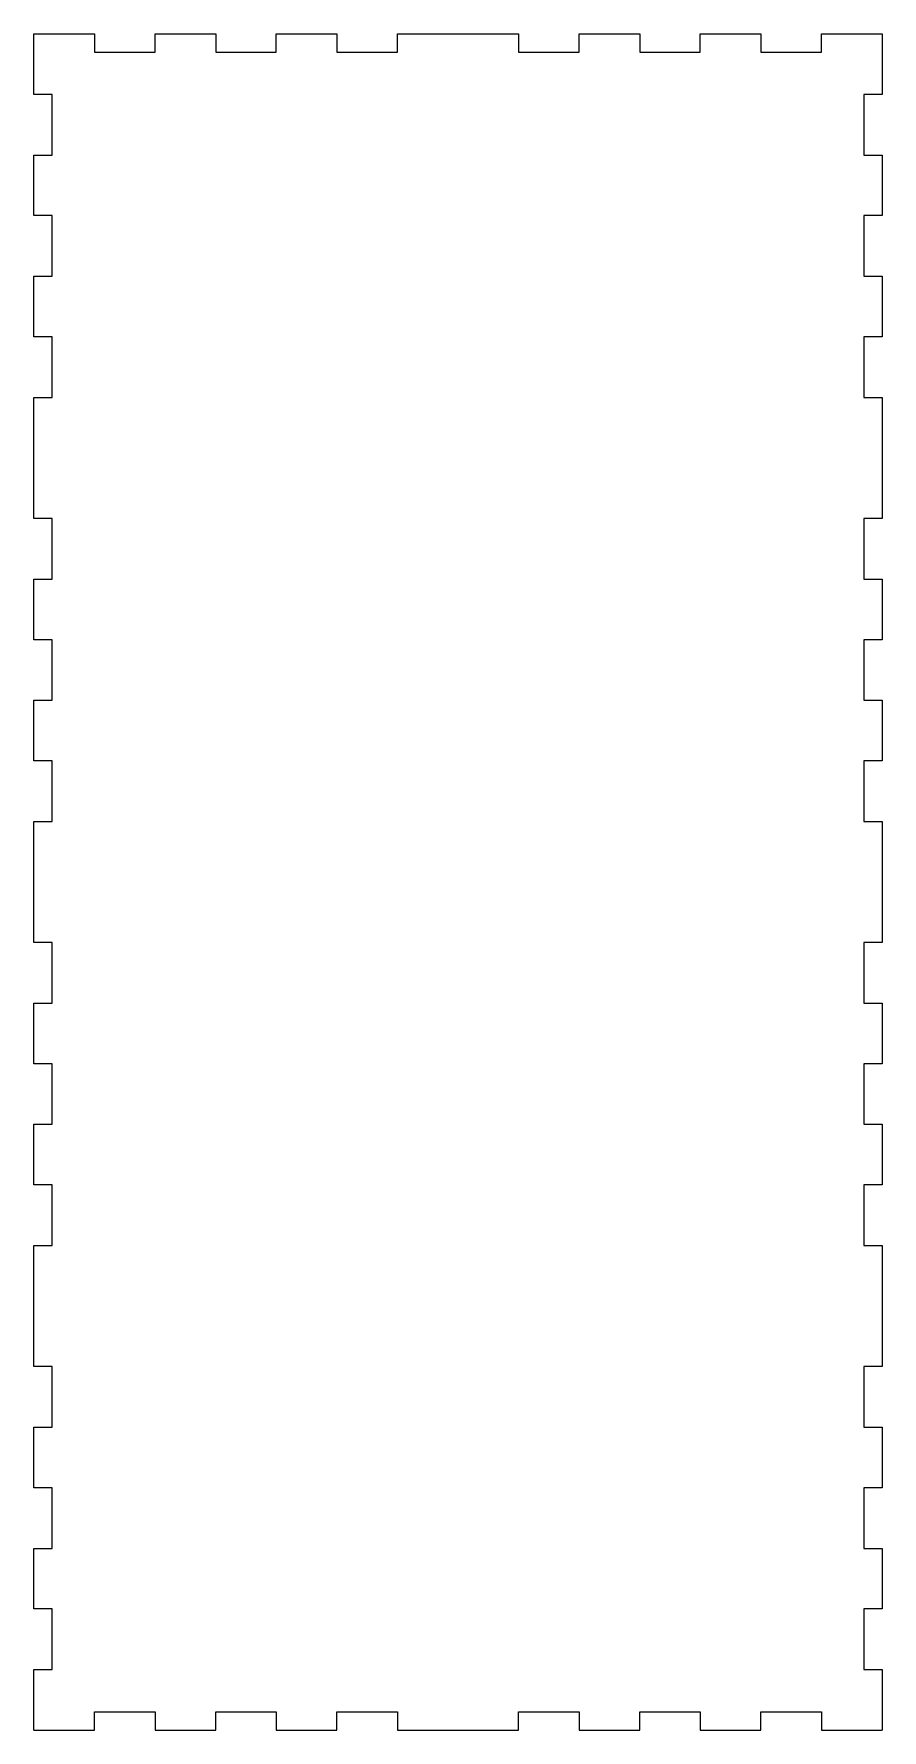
# Model space of a CAD drawing. Extents: x 0 to 140, y 0 to 280.
import ezdxf

# ---------------------------------------------------------------- set-up
doc = ezdxf.new("R2010")
doc.units = 0
doc.layers.add('Shape2DView', color=7, linetype='CONTINUOUS')

msp = doc.modelspace()

# ---------------------------------------------------------------- linework, layer by layer
at = {"layer": 'Shape2DView'}
for p, q in [((0, 280), (10, 280)), ((0, 270), (0, 280)), ((10, 280), (10, 277)), ((20, 280), (30, 280)), ((20, 277), (20, 280)), ((30, 280), (30, 277)), ((40, 280), (50, 280)), ((40, 277), (40, 280)), ((50, 280), (50, 277)), ((60, 280), (80, 280)), ((60, 277), (60, 280)), ((80, 280), (80, 277)), ((90, 280), (100, 280)), ((90, 277), (90, 280)), ((100, 280), (100, 277)), ((110, 280), (120, 280)), ((110, 277), (110, 280)), ((120, 280), (120, 277)), ((130, 280), (140, 280)), ((130, 277), (130, 280)), ((140, 280), (140, 270)), ((10, 277), (20, 277)), ((30, 277), (40, 277)), ((50, 277), (60, 277)), ((80, 277), (90, 277)), ((100, 277), (110, 277)), ((120, 277), (130, 277)), ((3, 270), (0, 270)), ((3, 260), (3, 270)), ((137, 270), (137, 260)), ((140, 270), (137, 270)), ((0, 260), (3, 260)), ((0, 250), (0, 260)), ((137, 260), (140, 260)), ((140, 260), (140, 250)), ((3, 250), (0, 250)), ((3, 240), (3, 250)), ((137, 250), (137, 240)), ((140, 250), (137, 250)), ((0, 240), (3, 240)), ((0, 230), (0, 240)), ((137, 240), (140, 240)), ((140, 240), (140, 230)), ((3, 230), (0, 230)), ((3, 220), (3, 230)), ((137, 230), (137, 220)), ((140, 230), (137, 230)), ((0, 220), (3, 220)), ((0, 200), (0, 220)), ((137, 220), (140, 220)), ((140, 220), (140, 200)), ((3, 200), (0, 200)), ((3, 190), (3, 200)), ((137, 200), (137, 190)), ((140, 200), (137, 200)), ((0, 190), (3, 190)), ((0, 180), (0, 190)), ((137, 190), (140, 190)), ((140, 190), (140, 180)), ((3, 180), (0, 180)), ((3, 170), (3, 180)), ((137, 180), (137, 170)), ((140, 180), (137, 180)), ((0, 170), (3, 170)), ((0, 160), (0, 170)), ((137, 170), (140, 170)), ((140, 170), (140, 160)), ((3, 160), (0, 160)), ((3, 150), (3, 160)), ((137, 160), (137, 150)), ((140, 160), (137, 160)), ((0, 150), (3, 150)), ((0, 130), (0, 150)), ((137, 150), (140, 150)), ((140, 150), (140, 130)), ((3, 130), (0, 130)), ((3, 120), (3, 130)), ((137, 130), (137, 120)), ((140, 130), (137, 130)), ((0, 120), (3, 120)), ((0, 110), (0, 120)), ((137, 120), (140, 120)), ((140, 120), (140, 110)), ((3, 110), (0, 110)), ((3, 100), (3, 110)), ((137, 110), (137, 100)), ((140, 110), (137, 110)), ((0, 100), (3, 100)), ((0, 90), (0, 100)), ((137, 100), (140, 100)), ((140, 100), (140, 90)), ((3, 90), (0, 90)), ((3, 80), (3, 90)), ((137, 90), (137, 80)), ((140, 90), (137, 90)), ((0, 80), (3, 80)), ((0, 60), (0, 80)), ((137, 80), (140, 80)), ((140, 80), (140, 60)), ((3, 60), (0, 60)), ((3, 50), (3, 60)), ((137, 60), (137, 50)), ((140, 60), (137, 60)), ((0, 50), (3, 50)), ((0, 40), (0, 50)), ((137, 50), (140, 50)), ((140, 50), (140, 40)), ((3, 40), (0, 40)), ((3, 30), (3, 40)), ((137, 40), (137, 30)), ((140, 40), (137, 40)), ((0, 30), (3, 30)), ((0, 20), (0, 30)), ((137, 30), (140, 30)), ((140, 30), (140, 20)), ((3, 20), (0, 20)), ((3, 10), (3, 20)), ((137, 20), (137, 10)), ((140, 20), (137, 20)), ((0, 10), (3, 10)), ((0, 0), (0, 10)), ((137, 10), (140, 10)), ((140, 10), (140, 0)), ((10, 0), (10, 3)), ((10, 3), (20, 3)), ((20, 3), (20, 0)), ((30, 0), (30, 3)), ((30, 3), (40, 3)), ((40, 3), (40, 0)), ((50, 0), (50, 3)), ((50, 3), (60, 3)), ((60, 3), (60, 0)), ((80, 0), (80, 3)), ((80, 3), (90, 3)), ((90, 3), (90, 0)), ((100, 0), (100, 3)), ((100, 3), (110, 3)), ((110, 3), (110, 0)), ((120, 0), (120, 3)), ((120, 3), (130, 3)), ((130, 3), (130, 0)), ((90, 0), (100, 0)), ((130, 0), (140, 0)), ((0, 0), (10, 0)), ((20, 0), (30, 0)), ((40, 0), (50, 0)), ((60, 0), (80, 0)), ((110, 0), (120, 0))]:
    msp.add_line(p, q, dxfattribs=at)

doc.saveas('drawing.dxf')
